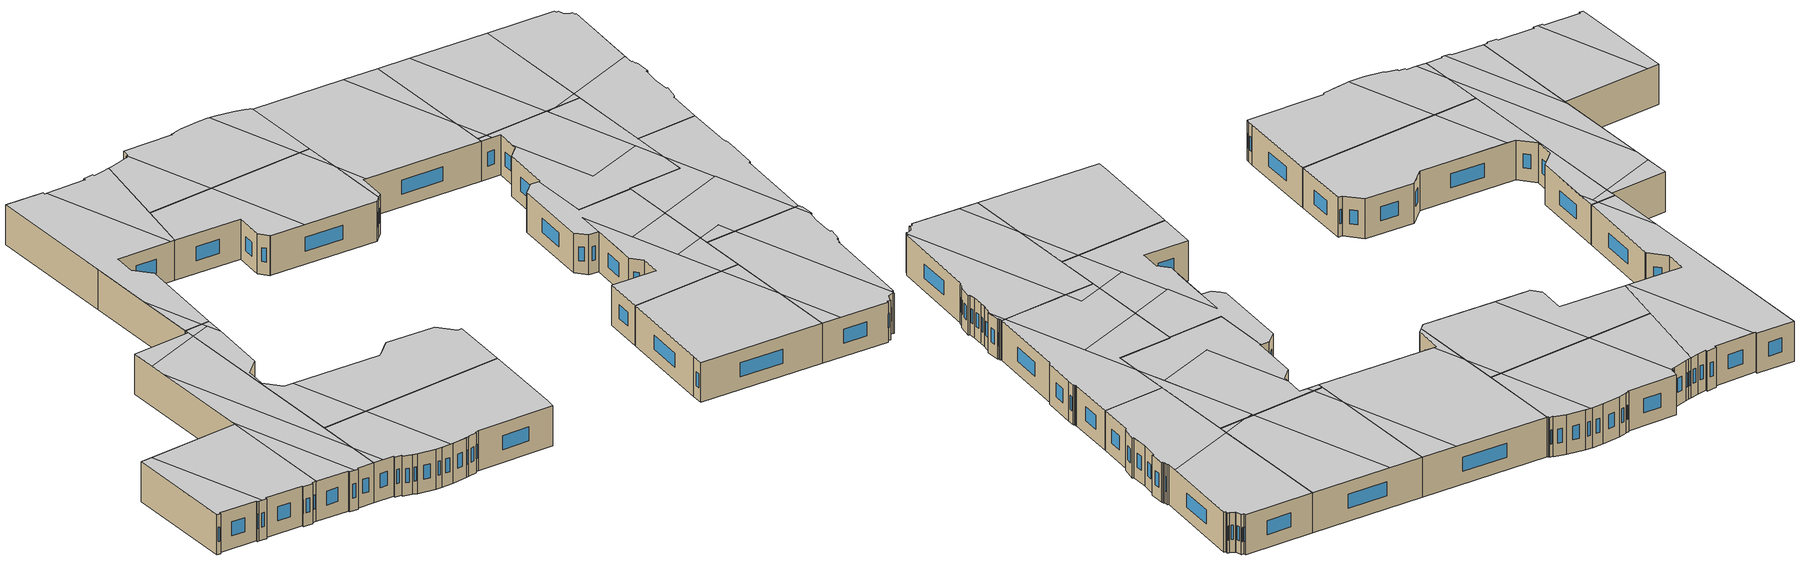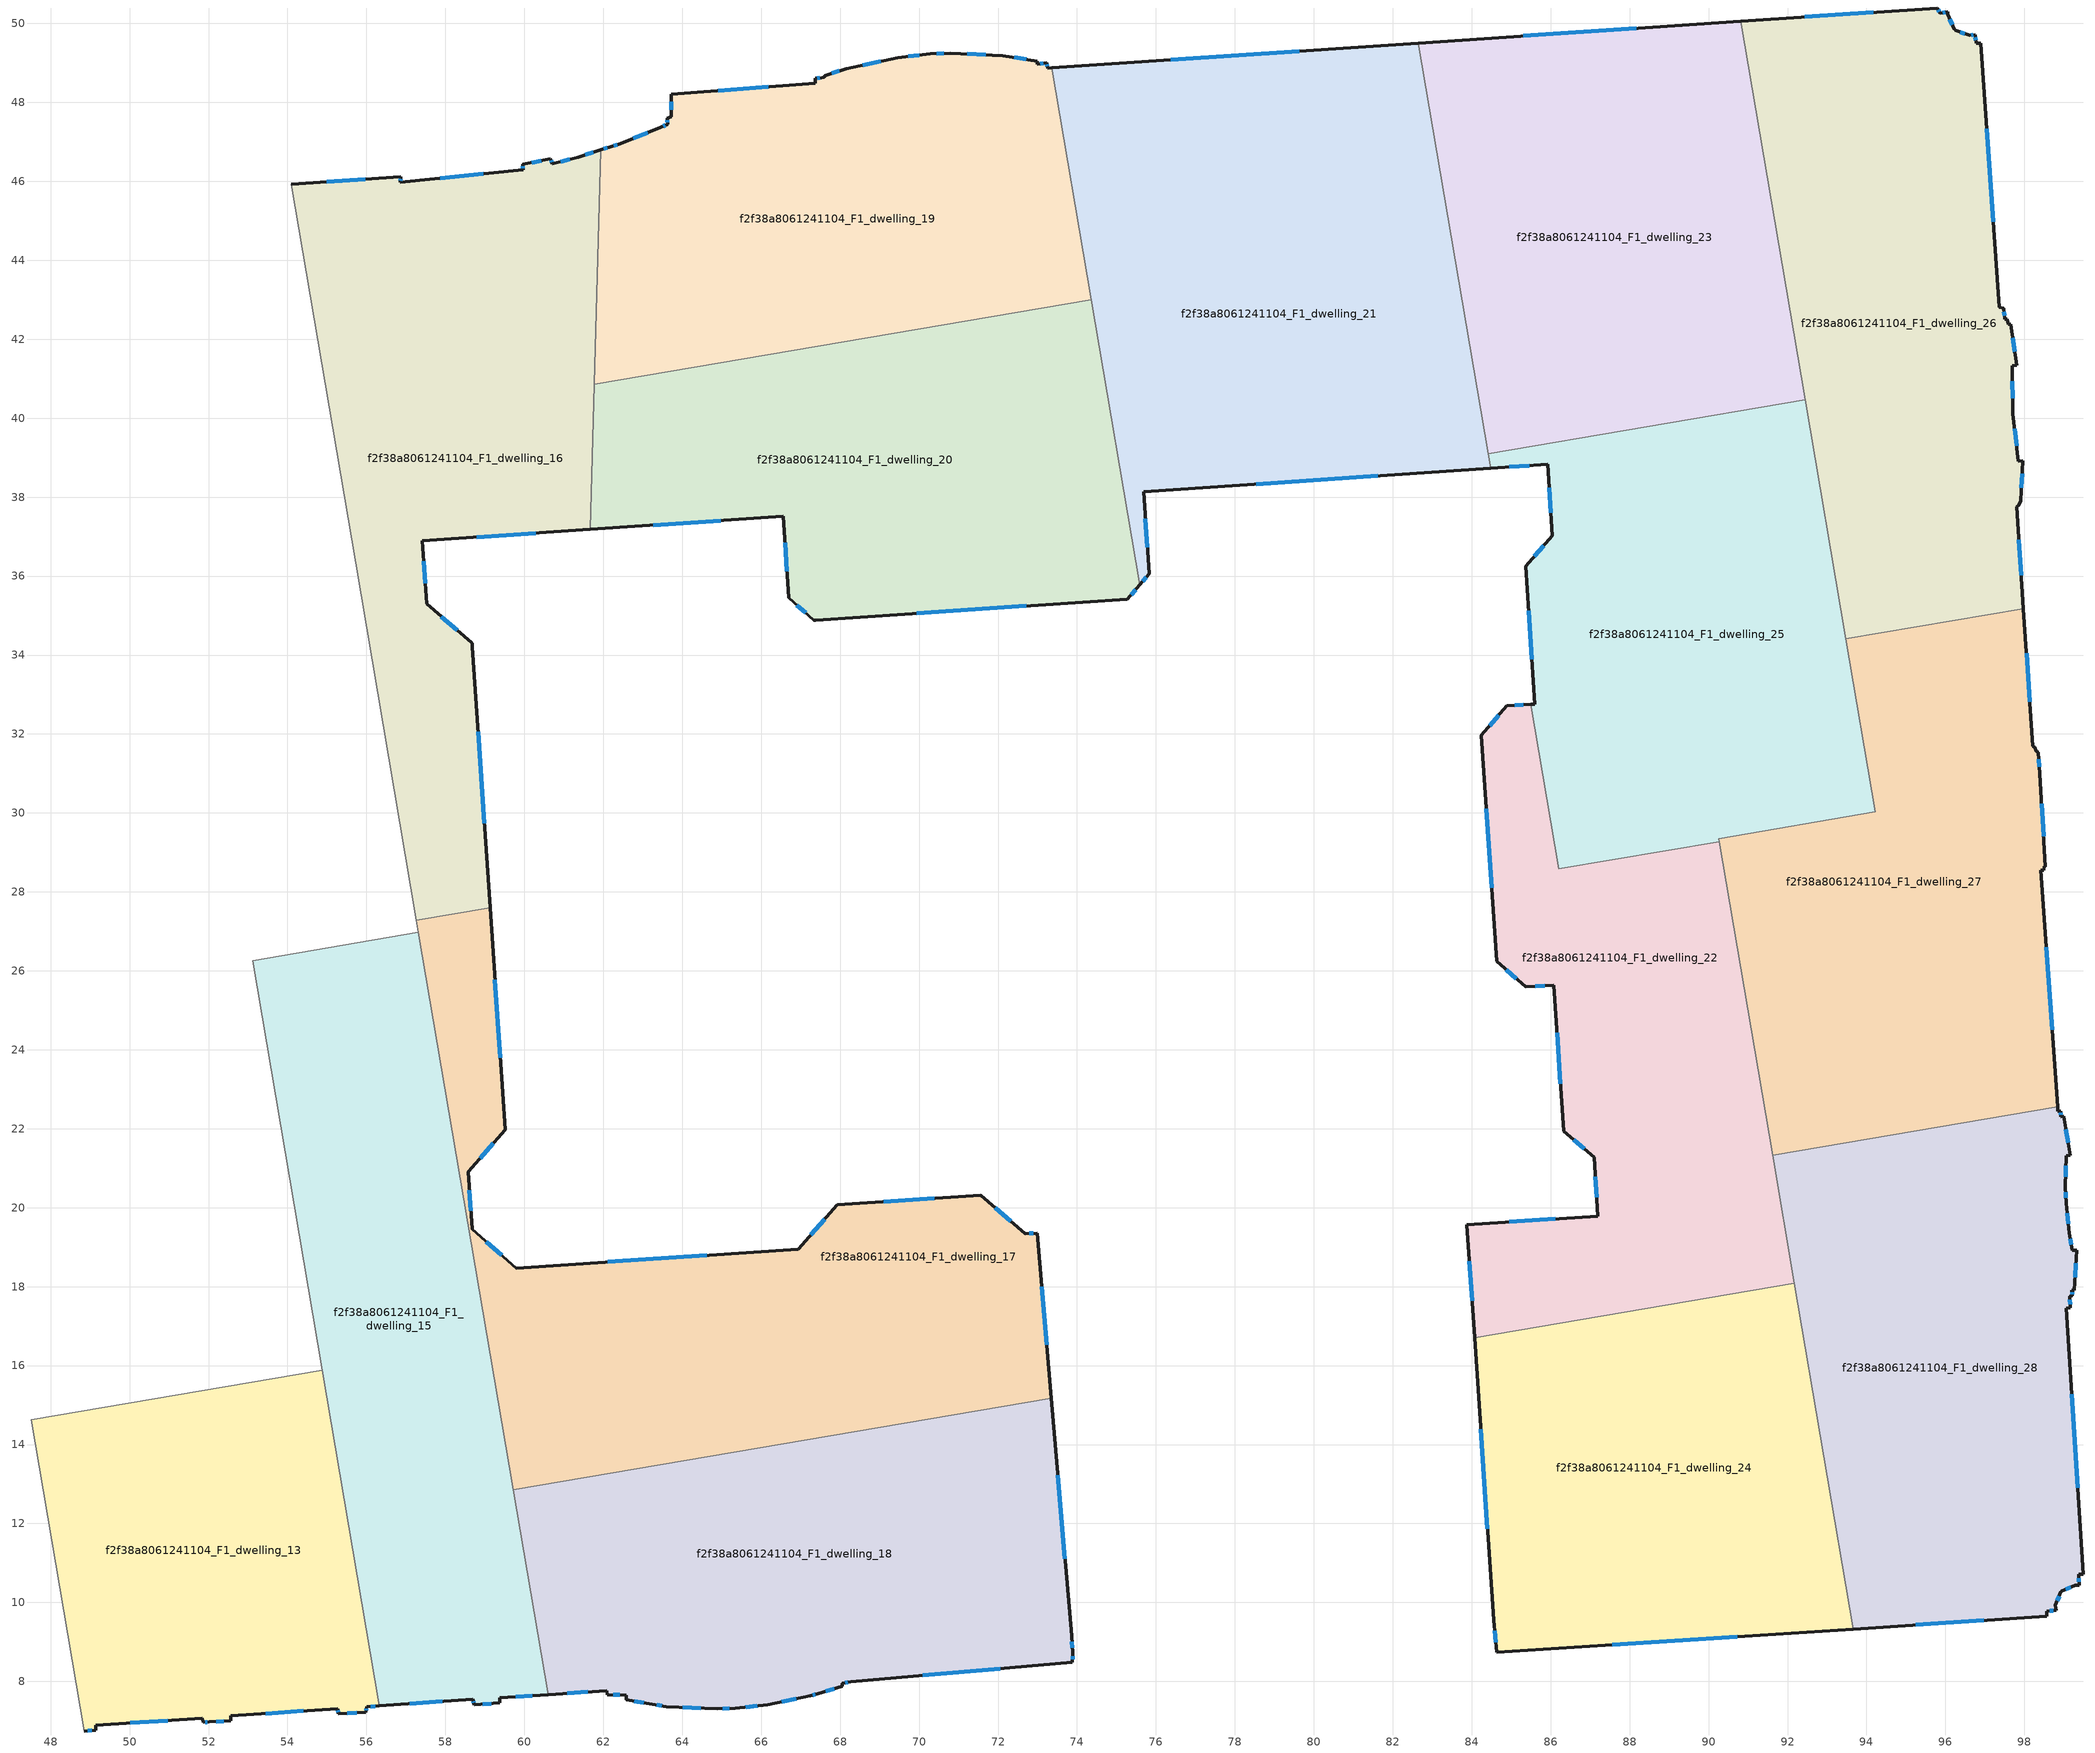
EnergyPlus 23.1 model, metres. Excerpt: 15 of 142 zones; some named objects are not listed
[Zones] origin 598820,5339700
f2f38a8061241104_F1_dwelling_13
 floor to f2f38a8061241104_F0_dwelling_13 (EU_floor_Construction): 54.89,15.89 56.33,7.38 56.01,7.36 55.98,7.22 55.29,7.18 55.27,7.31 52.57,7.12 52.56,7 52.01,6.97 51.87,6.97 51.84,7.07 49.14,6.89 49.14,6.76 48.85,6.74 47.51,14.63 z3
 wall outside (EU_wall_Construction): 48.85,6.74 49.14,6.76 49.14,6.89 51.84,7.07 51.87,6.97 52.01,6.97 52.56,7 52.57,7.12 55.27,7.31 55.29,7.18 55.98,7.22 56.01,7.36 56.33,7.38 z3:6
 wall to f2f38a8061241104_F1_dwelling_11 (EU_wall_Construction): 54.89,15.89 47.51,14.63 z3:6
 wall to f2f38a8061241104_F1_dwelling_7 (EU_wall_Construction): 47.51,14.63 48.85,6.74 z3:6
 wall to f2f38a8061241104_F1_dwelling_15 (EU_wall_Construction): 56.33,7.38 54.89,15.89 z3:6
 window (EU_Window_Construction): 48.94,6.75 49.04,6.76 / 56.11,7.36 56.22,7.37 / 55.99,7.26 56,7.31 / 55.51,7.19 55.76,7.21 / 55.28,7.27 55.28,7.22 / 53.45,7.18 54.39,7.25 / 52.19,6.98 52.38,6.99 / 51.92,6.97 51.97,6.97 / 50.02,6.95 50.97,7.01 z3.97:5.03
 ceiling to f2f38a8061241104_F2_dwelling_7 (EU_floor_Construction): 52.22,6.98 48.34,14.77 47.51,14.63 48.85,6.74 49.14,6.76 49.14,6.89 51.84,7.07 51.87,6.97 z6
 ceiling to f2f38a8061241104_F2_dwelling_11 (EU_floor_Construction): 56.33,7.38 54.89,15.89 48.34,14.77 52.22,6.98 52.56,7 52.57,7.12 55.27,7.31 55.29,7.18 55.98,7.22 56.01,7.36 z6
f2f38a8061241104_F1_dwelling_15
 floor to f2f38a8061241104_F0_dwelling_15 (EU_floor_Construction): 57.32,26.97 60.6,7.67 59.38,7.59 59.38,7.45 58.73,7.41 58.69,7.55 56.33,7.38 53.12,26.26 z3
 wall outside (EU_wall_Construction): 56.33,7.38 58.69,7.55 58.73,7.41 59.38,7.45 59.38,7.59 60.6,7.67 z3:6
 wall to f2f38a8061241104_F1_dwelling_14 (EU_wall_Construction): 57.32,26.97 53.12,26.26 z3:6
 wall to f2f38a8061241104_F1_dwelling_11 (EU_wall_Construction): 53.12,26.26 54.89,15.89 z3:6
 wall to f2f38a8061241104_F1_dwelling_18 (EU_wall_Construction): 60.6,7.67 59.72,12.85 z3:6
 wall to f2f38a8061241104_F1_dwelling_17 (EU_wall_Construction): 59.72,12.85 57.32,26.97 z3:6
 window (EU_Window_Construction): 57.1,7.43 57.93,7.49 / 59.78,7.61 60.2,7.64 / 58.94,7.42 59.17,7.44 / 58.71,7.5 58.72,7.45 z3.97:5.03
 ceiling to f2f38a8061241104_F2_dwelling_13 (EU_floor_Construction): 60.6,7.67 60.2,10.01 53.64,23.2 54.86,16.06 59.14,7.44 59.38,7.45 59.38,7.59 z6
 ceiling to f2f38a8061241104_F2_dwelling_15 (EU_floor_Construction): 60.2,10.01 57.41,26.43 53.43,24.45 53.64,23.2 z6
 ceiling to f2f38a8061241104_F2_dwelling_11 (EU_floor_Construction): 59.14,7.44 54.86,16.06 56.33,7.38 58.69,7.55 58.73,7.41 z6
 ceiling to f2f38a8061241104_F2_dwelling_14 (EU_floor_Construction): 57.41,26.43 57.32,26.97 53.12,26.26 53.43,24.45 z6
f2f38a8061241104_F1_dwelling_16
 floor to f2f38a8061241104_F0_dwelling_16 (EU_floor_Construction): 61.93,46.79 61.68,37.18 57.42,36.89 57.53,35.3 58.67,34.31 58.68,34.3 58.68,34.21 59.13,27.59 57.27,27.28 54.1,45.93 56.87,46.11 56.85,45.97 59.97,46.29 59.96,46.43 60.66,46.57 60.7,46.44 61.36,46.62 z3
 wall outside (EU_wall_Construction): 61.93,46.79 61.36,46.62 60.7,46.44 60.66,46.57 59.96,46.43 59.97,46.29 56.85,45.97 56.87,46.11 54.1,45.93 / 59.13,27.59 58.68,34.21 58.68,34.3 58.67,34.31 57.53,35.3 57.42,36.89 61.68,37.18 z3:6
 wall to f2f38a8061241104_F1_dwelling_17 (EU_wall_Construction): 57.27,27.28 59.13,27.59 z3:6
 wall to f2f38a8061241104_F1_dwelling_12 (EU_wall_Construction): 54.1,45.93 55.73,36.34 z3:6
 wall to f2f38a8061241104_F1_dwelling_19 (EU_wall_Construction): 61.77,40.86 61.93,46.79 z3:6
 wall to f2f38a8061241104_F1_dwelling_20 (EU_wall_Construction): 61.68,37.18 61.77,40.86 z3:6
 wall to f2f38a8061241104_F1_dwelling_14 (EU_wall_Construction): 55.73,36.34 57.27,27.28 z3:6
 window (EU_Window_Construction): 56.86,46.02 56.87,46.07 / 58.96,46.19 57.87,46.08 / 59.96,46.38 59.96,46.33 / 60.43,46.52 60.19,46.47 / 60.69,46.48 60.68,46.53 / 61.15,46.56 60.92,46.5 / 61.75,46.74 61.55,46.67 / 58.8,36.99 60.29,37.09 / 57.49,35.82 57.45,36.37 / 58.3,34.63 57.9,34.98 / 58.99,29.74 58.83,32.06 / 55.97,46.05 55,45.99 z3.97:5.03
 ceiling to f2f38a8061241104_F2_dwelling_18 (EU_floor_Construction): 61.68,37.18 61.93,46.79 61.36,46.62 60.7,46.44 60.66,46.57 59.96,46.43 59.97,46.29 57.04,45.99 61.43,37.17 z6
 ceiling to f2f38a8061241104_F2_dwelling_16 (EU_floor_Construction): 59.13,27.59 58.68,34.3 57.53,35.3 57.42,36.89 61.43,37.17 57.04,45.99 56.85,45.97 56.87,46.11 54.1,45.93 56.53,31.59 58.57,27.5 z6
 ceiling to f2f38a8061241104_F2_dwelling_14 (EU_floor_Construction): 58.57,27.5 56.53,31.59 57.27,27.28 z6
f2f38a8061241104_F1_dwelling_17
 floor to f2f38a8061241104_F0_dwelling_17 (EU_floor_Construction): 71.57,20.31 72.69,19.34 72.99,19.36 73.35,15.17 59.72,12.85 57.27,27.28 59.13,27.59 59.51,21.97 58.58,20.91 58.68,19.46 59.8,18.47 66.94,18.95 67.92,20.07 z3
 wall outside (EU_wall_Construction): 73.35,15.17 72.99,19.36 72.69,19.34 71.57,20.31 67.92,20.07 66.94,18.95 59.8,18.47 58.68,19.46 58.58,20.91 59.51,21.97 59.13,27.59 z3:6
 wall to f2f38a8061241104_F1_dwelling_18 (EU_wall_Construction): 59.72,12.85 73.35,15.17 z3:6
 wall to f2f38a8061241104_F1_dwelling_14 (EU_wall_Construction): 57.27,27.28 57.32,26.97 z3:6
 window (EU_Window_Construction): 59.39,23.8 59.25,25.77 / 58.88,21.25 59.21,21.63 / 58.64,19.93 58.61,20.44 / 59.43,18.79 59.04,19.14 / 64.62,18.8 62.12,18.63 / 67.6,19.71 67.26,19.32 / 70.38,20.23 69.11,20.15 / 72.32,19.66 71.93,20 / 72.89,19.35 72.79,19.35 / 73.24,16.53 73.11,18 z3.97:5.03
 ceiling to f2f38a8061241104_F2_dwelling_17 (EU_floor_Construction): 73.35,15.17 72.99,19.36 72.69,19.34 71.57,20.31 67.92,20.07 66.94,18.95 60.47,18.51 63.01,13.41 z6
 ceiling to f2f38a8061241104_F2_dwelling_15 (EU_floor_Construction): 63.01,13.41 60.47,18.51 59.8,18.47 58.68,19.46 58.58,20.91 59.51,21.97 59.23,26.18 58.77,27.1 57.41,26.43 59.72,12.85 z6
 ceiling to f2f38a8061241104_F2_dwelling_14 (EU_floor_Construction): 58.77,27.1 58.57,27.5 57.27,27.28 57.41,26.43 z6
 ceiling to f2f38a8061241104_F2_dwelling_16 (EU_floor_Construction): 59.23,26.18 59.13,27.59 58.57,27.5 z6
f2f38a8061241104_F1_dwelling_18
 floor to f2f38a8061241104_F0_dwelling_18 (EU_floor_Construction): 73.35,15.17 73.86,9.16 73.9,8.71 73.89,8.49 68.27,7.99 68.06,7.96 68.05,7.88 67.43,7.68 67.24,7.64 66.17,7.41 65.34,7.32 64.88,7.3 63.6,7.36 63.23,7.42 62.58,7.53 62.58,7.65 62.1,7.66 62.09,7.76 60.6,7.67 59.72,12.85 z3
 wall outside (EU_wall_Construction): 60.6,7.67 62.09,7.76 62.1,7.66 62.58,7.65 62.58,7.53 63.23,7.42 63.6,7.36 64.88,7.3 65.34,7.32 66.17,7.41 67.24,7.64 67.43,7.68 68.05,7.88 68.06,7.96 68.27,7.99 73.89,8.49 73.9,8.71 73.86,9.16 73.35,15.17 z3:6
 window (EU_Window_Construction): 73.89,8.56 73.89,8.64 / 70.09,8.15 72.06,8.33 / 68.13,7.97 68.2,7.98 / 67.63,7.75 67.85,7.82 / 67.3,7.65 67.37,7.67 / 66.52,7.48 66.89,7.56 / 65.61,7.35 65.9,7.38 / 65.03,7.31 65.19,7.31 / 64.01,7.34 64.47,7.32 / 63.35,7.4 63.48,7.38 / 62.79,7.5 63.02,7.46 / 62.25,7.66 62.42,7.66 / 61.08,7.7 61.61,7.73 / 73.7,11.11 73.52,13.22 / 73.88,8.85 73.87,9.01 z3.97:5.03
 ceiling to f2f38a8061241104_F2_dwelling_15 (EU_floor_Construction): 66,7.39 63.01,13.41 59.72,12.85 60.2,10.01 61.34,7.72 62.09,7.76 62.1,7.66 62.58,7.65 62.58,7.53 63.23,7.42 63.6,7.36 64.88,7.3 65.34,7.32 z6
 ceiling to f2f38a8061241104_F2_dwelling_13 (EU_floor_Construction): 61.34,7.72 60.2,10.01 60.6,7.67 z6
 ceiling to f2f38a8061241104_F2_dwelling_17 (EU_floor_Construction): 73.89,8.49 73.9,8.71 73.86,9.16 73.35,15.17 63.01,13.41 66,7.39 66.17,7.41 67.43,7.68 68.05,7.88 68.06,7.96 68.27,7.99 z6
f2f38a8061241104_F1_dwelling_19
 floor to f2f38a8061241104_F0_dwelling_19 (EU_floor_Construction): 73.36,48.88 74.36,43 61.77,40.86 61.93,46.79 62.19,46.88 62.43,46.96 63.46,47.37 63.63,47.44 63.61,47.59 63.72,47.63 63.72,48.2 67.37,48.49 67.37,48.61 67.54,48.62 67.6,48.63 67.61,48.68 68.15,48.85 69.46,49.14 70.28,49.23 70.79,49.25 72.12,49.18 73,49.04 72.99,48.96 73.23,49.01 73.26,48.87 z3
 wall outside (EU_wall_Construction): 73.36,48.88 73.26,48.87 73.23,49.01 72.99,48.96 73,49.04 72.12,49.18 70.79,49.25 70.28,49.23 69.46,49.14 68.15,48.85 67.61,48.68 67.6,48.63 67.54,48.62 67.37,48.61 67.37,48.49 63.72,48.2 63.72,47.63 63.61,47.59 63.63,47.44 63.46,47.37 62.43,46.96 62.19,46.88 61.93,46.79 z3:6
 wall to f2f38a8061241104_F1_dwelling_20 (EU_wall_Construction): 61.77,40.86 74.36,43 z3:6
 wall to f2f38a8061241104_F1_dwelling_21 (EU_wall_Construction): 74.36,43 73.36,48.88 z3:6
 window (EU_Window_Construction): 70.01,49.2 69.72,49.17 / 70.62,49.24 70.44,49.23 / 71.69,49.2 71.22,49.23 / 72.71,49.09 72.41,49.14 / 73.15,48.99 73.07,48.98 / 73.25,48.91 73.24,48.96 / 62.11,46.85 62.01,46.82 / 62.35,46.93 62.27,46.9 / 63.13,47.23 62.76,47.09 / 63.57,47.42 63.52,47.39 / 63.62,47.54 63.62,47.49 / 63.72,48.02 63.72,47.82 / 66.19,48.39 64.91,48.3 / 67.48,48.62 67.42,48.61 / 67.97,48.8 67.78,48.74 / 69.03,49.05 68.58,48.95 z3.97:5.03
 ceiling to f2f38a8061241104_F2_dwelling_19 (EU_floor_Construction): 73.57,42.86 70.4,49.23 70.28,49.23 69.46,49.14 68.15,48.85 67.61,48.68 67.6,48.63 67.37,48.61 67.37,48.49 63.72,48.2 63.72,47.63 63.66,47.61 66.61,41.68 z6
 ceiling to f2f38a8061241104_F2_dwelling_20 (EU_floor_Construction): 74.36,43 73.36,48.88 73.26,48.87 73.23,49.01 72.99,48.96 73,49.04 72.12,49.18 70.79,49.25 70.4,49.23 73.57,42.86 z6
 ceiling to f2f38a8061241104_F2_dwelling_18 (EU_floor_Construction): 66.61,41.68 63.66,47.61 63.61,47.59 63.63,47.44 63.46,47.37 62.43,46.96 62.19,46.88 61.93,46.79 61.77,40.86 z6
f2f38a8061241104_F1_dwelling_20
 floor to f2f38a8061241104_F0_dwelling_20 (EU_floor_Construction): 74.36,43 75.59,35.78 75.28,35.42 67.38,34.88 67.33,34.88 66.69,35.45 66.56,37.51 61.68,37.18 61.77,40.86 z3
 wall outside (EU_wall_Construction): 61.68,37.18 66.56,37.51 66.69,35.45 67.33,34.88 67.38,34.88 75.28,35.42 75.59,35.78 z3:6
 wall to f2f38a8061241104_F1_dwelling_21 (EU_wall_Construction): 75.59,35.78 74.36,43 z3:6
 window (EU_Window_Construction): 69.94,35.05 72.71,35.24 / 66.9,35.27 67.12,35.07 / 66.6,36.84 66.65,36.12 / 63.26,37.29 64.97,37.41 / 75.38,35.53 75.49,35.66 z3.97:5.03
 ceiling to f2f38a8061241104_F2_dwelling_18 (EU_floor_Construction): 69.91,35.05 66.61,41.68 61.77,40.86 61.68,37.18 66.56,37.51 66.69,35.45 67.33,34.88 67.38,34.88 z6
 ceiling to f2f38a8061241104_F2_dwelling_19 (EU_floor_Construction): 75.28,35.42 75.59,35.78 74.81,40.38 73.57,42.86 66.61,41.68 69.91,35.05 z6
 ceiling to f2f38a8061241104_F2_dwelling_20 (EU_floor_Construction): 74.81,40.38 74.36,43 73.57,42.86 z6
f2f38a8061241104_F1_dwelling_21
 floor to f2f38a8061241104_F0_dwelling_21 (EU_floor_Construction): 82.65,49.5 84.48,38.73 75.69,38.13 75.83,36.06 75.59,35.78 73.36,48.88 z3
 wall outside (EU_wall_Construction): 82.65,49.5 73.36,48.88 / 75.59,35.78 75.83,36.06 75.69,38.13 84.48,38.73 z3:6
 wall to f2f38a8061241104_F1_dwelling_23 (EU_wall_Construction): 84.42,39.1 82.65,49.5 z3:6
 wall to f2f38a8061241104_F1_dwelling_25 (EU_wall_Construction): 84.48,38.73 84.42,39.1 z3:6
 window (EU_Window_Construction): 79.63,49.3 76.38,49.08 / 78.54,38.33 81.63,38.54 / 75.79,36.73 75.74,37.46 / 75.67,35.87 75.75,35.96 z3.97:5.03
 ceiling to f2f38a8061241104_F2_dwelling_20 (EU_floor_Construction): 84.48,38.73 84.02,41.42 80.09,49.33 73.36,48.88 74.81,40.38 75.92,38.15 z6
 ceiling to f2f38a8061241104_F2_dwelling_19 (EU_floor_Construction): 75.83,36.06 75.69,38.13 75.92,38.15 74.81,40.38 75.59,35.78 z6
 ceiling to f2f38a8061241104_F2_dwelling_24 (EU_floor_Construction): 84.02,41.42 82.65,49.5 80.09,49.33 z6
f2f38a8061241104_F1_dwelling_22
 floor to f2f38a8061241104_F0_dwelling_22 (EU_floor_Construction): 90.27,29.28 92.17,18.09 84.07,16.71 83.88,19.57 87.19,19.79 87.1,21.27 86.33,21.94 86.08,25.63 85.38,25.59 84.63,26.24 84.24,31.97 84.89,32.71 85.5,32.75 86.2,28.58 z3
 wall outside (EU_wall_Construction): 85.5,32.75 84.89,32.71 84.24,31.97 84.63,26.24 85.38,25.59 86.08,25.63 86.33,21.94 87.1,21.27 87.19,19.79 83.88,19.57 84.07,16.71 z3:6
 wall to f2f38a8061241104_F1_dwelling_25 (EU_wall_Construction): 90.27,29.28 86.2,28.58 85.5,32.75 z3:6
 wall to f2f38a8061241104_F1_dwelling_24 (EU_wall_Construction): 84.07,16.71 92.17,18.09 z3:6
 wall to f2f38a8061241104_F1_dwelling_27 (EU_wall_Construction): 91.62,21.33 90.27,29.28 z3:6
 wall to f2f38a8061241104_F1_dwelling_28 (EU_wall_Construction): 92.17,18.09 91.62,21.33 z3:6
 window (EU_Window_Construction): 87.13,20.79 87.16,20.27 / 86.58,21.72 86.85,21.49 / 86.16,24.44 86.25,23.14 / 85.61,25.61 85.85,25.62 / 84.87,26.03 85.13,25.8 / 84.37,30.11 84.51,28.1 / 84.68,32.47 84.45,32.21 / 85.3,32.74 85.09,32.73 / 83.94,18.64 84.01,17.64 / 86.12,19.71 84.96,19.64 z3.97:5.03
 ceiling to f2f38a8061241104_F2_dwelling_22 (EU_floor_Construction): 90.88,25.7 90.27,29.28 86.2,28.58 85.5,32.75 84.89,32.71 84.24,31.97 84.63,26.24 84.89,26.01 84.9,26.01 85.38,25.59 86.08,25.63 86.27,22.76 85.96,27.63 85.99,27.63 87.73,24.13 z6
 ceiling to f2f38a8061241104_F2_dwelling_21 (EU_floor_Construction): 90.85,17.86 85.99,27.63 85.96,27.63 86.28,22.76 86.33,21.94 87.1,21.27 87.19,19.79 83.88,19.57 84.07,16.71 z6
 ceiling to f2f38a8061241104_F2_dwelling_25 (EU_floor_Construction): 91.51,22 90.88,25.7 87.73,24.13 89.33,20.92 z6
 ceiling to f2f38a8061241104_F2_dwelling_23 (EU_floor_Construction): 92.17,18.09 91.51,22 89.33,20.92 90.85,17.86 z6
f2f38a8061241104_F1_dwelling_23
 floor to f2f38a8061241104_F0_dwelling_23 (EU_floor_Construction): 90.82,50.05 92.45,40.47 84.42,39.11 82.65,49.5 z3
 wall outside (EU_wall_Construction): 90.82,50.05 82.65,49.5 z3:6
 wall to f2f38a8061241104_F1_dwelling_25 (EU_wall_Construction): 84.42,39.11 92.45,40.47 z3:6
 wall to f2f38a8061241104_F1_dwelling_26 (EU_wall_Construction): 92.45,40.47 90.82,50.05 z3:6
 window (EU_Window_Construction): 88.17,49.88 85.3,49.68 z3.97:5.03
 ceiling to f2f38a8061241104_F2_dwelling_26 (EU_floor_Construction): 92.34,41.09 90.82,50.05 85.04,49.66 89.83,40.03 90.39,40.12 z6
 ceiling to f2f38a8061241104_F2_dwelling_24 (EU_floor_Construction): 89.83,40.03 85.04,49.66 82.65,49.5 84.02,41.42 85.12,39.22 z6
 ceiling to f2f38a8061241104_F2_dwelling_27 (EU_floor_Construction): 92.45,40.47 92.34,41.09 90.39,40.12 z6
 ceiling adiabatic (EU_roof_Construction): 85.12,39.22 84.02,41.42 84.42,39.11 z6
f2f38a8061241104_F1_dwelling_24
 floor to f2f38a8061241104_F0_dwelling_24 (EU_floor_Construction): 92.17,18.09 93.66,9.33 84.63,8.73 84.55,9.54 84.07,16.71 z3
 wall outside (EU_wall_Construction): 84.07,16.71 84.55,9.54 84.63,8.73 93.66,9.33 z3:6
 wall to f2f38a8061241104_F1_dwelling_28 (EU_wall_Construction): 93.66,9.33 92.17,18.09 z3:6
 window (EU_Window_Construction): 84.58,9.28 84.6,9 / 84.23,14.38 84.4,11.87 / 87.56,8.92 90.73,9.13 z3.97:5.03
 ceiling to f2f38a8061241104_F2_dwelling_21 (EU_floor_Construction): 93.66,9.33 92.92,13.71 90.85,17.86 84.07,16.71 84.55,9.54 84.63,8.73 z6
 ceiling to f2f38a8061241104_F2_dwelling_23 (EU_floor_Construction): 92.91,13.71 92.17,18.09 90.85,17.86 z6
f2f38a8061241104_F1_dwelling_25
 floor to f2f38a8061241104_F0_dwelling_25 (EU_floor_Construction): 92.45,40.47 94.22,30.03 90.26,29.35 90.27,29.28 86.2,28.58 85.5,32.75 85.6,32.76 85.37,36.25 86.05,37.02 85.92,38.83 84.48,38.73 84.42,39.11 z3
 wall outside (EU_wall_Construction): 84.48,38.73 85.92,38.83 86.05,37.02 85.37,36.25 85.6,32.76 85.5,32.75 z3:6
 wall to f2f38a8061241104_F1_dwelling_27 (EU_wall_Construction): 90.27,29.28 90.26,29.35 94.22,30.03 93.48,34.41 z3:6
 wall to f2f38a8061241104_F1_dwelling_26 (EU_wall_Construction): 93.48,34.41 92.45,40.47 z3:6
 window (EU_Window_Construction): 85.44,35.12 85.52,33.89 / 85.83,36.77 85.59,36.5 / 85.96,38.24 86.01,37.61 / 84.95,38.76 85.46,38.8 z3.97:5.03
 ceiling to f2f38a8061241104_F2_dwelling_27 (EU_floor_Construction): 93.92,31.81 92.45,40.47 90.39,40.12 89.91,39.88 z6
 ceiling to f2f38a8061241104_F2_dwelling_22 (EU_floor_Construction): 94.22,30.03 93.92,31.81 92.97,33.72 88.87,31.68 86.02,37.41 86.05,37.02 85.37,36.25 85.6,32.76 85.5,32.75 86.2,28.58 90.27,29.28 90.26,29.35 z6
 ceiling to f2f38a8061241104_F2_dwelling_24 (EU_floor_Construction): 92.97,33.72 89.83,40.03 85.12,39.22 85.33,38.79 85.92,38.83 86.02,37.41 88.87,31.68 z6
 ceiling to f2f38a8061241104_F2_dwelling_26 (EU_floor_Construction): 90.39,40.12 89.83,40.03 89.91,39.88 z6
 ceiling to f2f38a8061241104_F2_dwelling_20 (EU_floor_Construction): 85.33,38.79 85.12,39.22 84.42,39.11 84.48,38.73 z6
f2f38a8061241104_F1_dwelling_26
 floor to f2f38a8061241104_F0_dwelling_26 (EU_floor_Construction): 96.76,49.72 96.78,49.5 96.9,49.5 97.36,42.81 97.47,42.79 97.51,42.5 97.57,42.5 97.6,42.38 97.65,42.38 97.81,41.34 97.69,41.33 97.7,40.12 97.85,38.91 97.96,38.92 97.91,37.91 97.86,37.79 97.8,37.76 97.98,35.18 93.48,34.41 90.82,50.05 95.79,50.39 95.86,50.25 96.06,50.29 96.06,50.23 96.23,49.85 96.26,49.82 96.61,49.7 z3
 wall outside (EU_wall_Construction): 97.98,35.18 97.8,37.76 97.86,37.79 97.91,37.91 97.96,38.92 97.85,38.91 97.7,40.12 97.69,41.33 97.81,41.34 97.65,42.38 97.6,42.38 97.57,42.5 97.51,42.5 97.47,42.79 97.36,42.81 96.9,49.5 96.78,49.5 96.76,49.72 96.61,49.7 96.26,49.82 96.23,49.85 96.06,50.23 96.06,50.29 95.86,50.25 95.79,50.39 90.82,50.05 z3:6
 wall to f2f38a8061241104_F1_dwelling_27 (EU_wall_Construction): 93.48,34.41 97.98,35.18 z3:6
 window (EU_Window_Construction): 95.84,50.3 95.82,50.35 / 96,50.28 95.93,50.27 / 96.17,49.97 96.11,50.11 / 96.5,49.74 96.37,49.78 / 96.71,49.71 96.66,49.7 / 96.77,49.57 96.76,49.65 / 97.21,44.98 97.05,47.33 / 97.5,42.6 97.48,42.7 / 97.76,41.68 97.7,42.04 / 97.7,40.51 97.7,40.94 / 97.8,39.3 97.75,39.73 / 97.92,38.24 97.94,38.59 / 97.92,36.02 97.86,36.92 / 94.18,50.28 92.43,50.16 z3.97:5.03
 ceiling to f2f38a8061241104_F2_dwelling_26 (EU_floor_Construction): 97.31,43.56 96.9,49.5 96.78,49.5 96.76,49.72 96.61,49.7 96.26,49.82 96.23,49.85 96.06,50.23 96.06,50.29 95.86,50.25 95.79,50.39 90.82,50.05 92.34,41.09 z6
 ceiling to f2f38a8061241104_F2_dwelling_27 (EU_floor_Construction): 97.98,35.18 97.8,37.76 97.86,37.79 97.91,37.91 97.96,38.92 97.85,38.91 97.7,40.12 97.69,41.33 97.81,41.34 97.65,42.38 97.6,42.38 97.57,42.5 97.51,42.5 97.47,42.79 97.36,42.81 97.31,43.56 92.34,41.09 93.48,34.41 z6
f2f38a8061241104_F1_dwelling_27
 floor to f2f38a8061241104_F0_dwelling_27 (EU_floor_Construction): 97.98,35.18 98.21,31.69 98.27,31.66 98.3,31.57 98.36,31.54 98.39,31 98.53,28.64 98.5,28.65 98.49,28.55 98.41,28.55 98.84,22.56 91.62,21.33 90.26,29.35 94.22,30.03 93.48,34.41 z3
 wall outside (EU_wall_Construction): 98.84,22.56 98.41,28.55 98.49,28.55 98.5,28.65 98.53,28.64 98.39,31 98.36,31.54 98.3,31.57 98.27,31.66 98.21,31.69 97.98,35.18 z3:6
 wall to f2f38a8061241104_F1_dwelling_28 (EU_wall_Construction): 91.62,21.33 98.84,22.56 z3:6
 window (EU_Window_Construction): 98.14,32.82 98.05,34.04 / 98.38,31.17 98.37,31.36 / 98.49,29.41 98.44,30.23 / 98.7,24.5 98.55,26.6 z3.97:5.03
 ceiling to f2f38a8061241104_F2_dwelling_25 (EU_floor_Construction): 98.55,22.51 95.75,28.12 90.88,25.7 91.51,22 93.25,22.87 93.83,21.71 z6
 ceiling to f2f38a8061241104_F2_dwelling_27 (EU_floor_Construction): 98.84,22.56 98.41,28.55 98.49,28.55 98.5,28.65 98.53,28.64 98.39,31 98.36,31.54 98.3,31.57 98.27,31.66 98.21,31.69 97.98,35.18 93.48,34.41 93.92,31.81 98.55,22.51 z6
 ceiling to f2f38a8061241104_F2_dwelling_23 (EU_floor_Construction): 93.83,21.71 93.25,22.87 91.51,22 91.62,21.33 z6
 ceiling to f2f38a8061241104_F2_dwelling_22 (EU_floor_Construction): 95.75,28.12 93.92,31.81 94.22,30.03 90.26,29.35 90.88,25.7 z6
f2f38a8061241104_F1_dwelling_28
 floor to f2f38a8061241104_F0_dwelling_28 (EU_floor_Construction): 99,22.31 99.16,21.32 99.06,21.32 99.04,20.53 99.06,20.11 99.14,19.35 99.21,18.92 99.32,18.93 99.27,17.91 99.21,17.9 99.21,17.76 99.15,17.76 99.16,17.46 99.06,17.46 99.49,10.72 99.37,10.71 99.39,10.43 99.29,10.44 98.93,10.29 98.92,10.28 98.79,9.92 98.81,9.8 98.57,9.78 98.56,9.65 93.66,9.33 91.62,21.33 98.84,22.56 98.85,22.44 98.92,22.45 98.93,22.31 z3
 wall outside (EU_wall_Construction): 93.66,9.33 98.56,9.65 98.57,9.78 98.81,9.8 98.79,9.92 98.92,10.28 98.93,10.29 99.29,10.44 99.39,10.43 99.37,10.71 99.49,10.72 99.06,17.46 99.16,17.46 99.15,17.76 99.21,17.76 99.21,17.9 99.27,17.91 99.32,18.93 99.21,18.92 99.14,19.35 99.06,20.11 99.04,20.53 99.06,21.32 99.16,21.32 99,22.31 98.93,22.31 98.92,22.45 98.85,22.44 98.84,22.56 z3:6
 window (EU_Window_Construction): 98.92,22.35 98.92,22.4 / 99.11,21.64 99.05,21.99 / 99.04,20.78 99.05,21.06 / 99.05,20.25 99.04,20.39 / 99.11,19.6 99.08,19.86 / 99.19,19.06 99.16,19.21 / 99.28,18.24 99.3,18.6 / 99.21,17.81 99.21,17.86 / 99.16,17.56 99.15,17.66 / 99.35,12.91 99.2,15.27 / 99.38,10.52 99.38,10.62 / 99.05,10.34 99.17,10.39 / 98.83,10.04 98.88,10.16 / 98.65,9.79 98.73,9.79 / 95.25,9.43 96.97,9.54 z3.97:5.03
 ceiling to f2f38a8061241104_F2_dwelling_23 (EU_floor_Construction): 98.81,9.8 98.79,9.92 98.92,10.28 98.93,10.29 99.29,10.44 99.39,10.43 99.38,10.55 93.83,21.71 91.62,21.33 92.92,13.71 95.05,9.42 98.56,9.65 98.57,9.78 z6
 ceiling to f2f38a8061241104_F2_dwelling_21 (EU_floor_Construction): 95.05,9.42 92.92,13.71 93.66,9.33 z6
 ceiling to f2f38a8061241104_F2_dwelling_25 (EU_floor_Construction): 99.38,10.55 99.37,10.71 99.49,10.72 99.06,17.46 99.16,17.46 99.15,17.76 99.21,17.76 99.21,17.9 99.27,17.91 99.32,18.93 99.21,18.92 99.14,19.35 99.06,20.11 99.04,20.53 99.06,21.32 99.14,21.32 98.55,22.51 93.83,21.71 z6
 ceiling to f2f38a8061241104_F2_dwelling_27 (EU_floor_Construction): 99.16,21.32 99,22.31 98.93,22.31 98.92,22.45 98.85,22.44 98.84,22.56 98.55,22.51 99.14,21.32 z6
[Building]
EU S2 Campaign: North Axis=0; Terrain=City; Solar Distribution=FullExterior
[Site:Location]
Vienna: Latitude=48; Longitude=16.5; Time Zone=1; Elevation=183
[SizingPeriod:WeatherFileDays]
AnnualSizingPeriod: Begin Month=1; Begin Day of Month=1; End Month=12; End Day of Month=31; Day of Week for Start Day=Monday; Use Weather File Daylight Saving Period=No; Use Weather File Rain and Snow Indicators=No
[MATERIAL]
EU_InternalMass_Material: Roughness=MediumRough; Thickness=0.1; Conductivity=1; Density=1800; Specific Heat=900; Thermal Absorptance=0.9; Solar Absorptance=0.7; Visible Absorptance=0.7
[MATERIAL:NOMASS] Roughness=MediumRough; Thermal Absorptance=0.9; Solar Absorptance=0.7; Visible Absorptance=0.7
Name | Thermal Resistance
EU_wall_NoMass | 0.564444
EU_roof_NoMass | 0.981642
EU_floor_NoMass | 1.12889
[WINDOWMATERIAL:SIMPLEGLAZINGSYSTEM]
EU_Window_SimpleGlazing: UFactor=2.0374; Solar Heat Gain Coefficient=0.65; Visible Transmittance=0.65
[CONSTRUCTION]
EU_wall_Construction: EU_wall_NoMass
EU_roof_Construction: EU_roof_NoMass
EU_floor_Construction: EU_floor_NoMass
EU_Window_Construction: EU_Window_SimpleGlazing
EU_InternalMass_Construction: EU_InternalMass_Material
[ZONE] Type=1; Multiplier=1; Ceiling Height=autocalculate; Floor Area=autocalculate; Part of Total Floor Area=Yes
Name | Volume
f2f38a8061241104_F1_dwelling_13 | 185.841
f2f38a8061241104_F1_dwelling_15 | 247.611
f2f38a8061241104_F1_dwelling_16 | 253.031
f2f38a8061241104_F1_dwelling_17 | 252.976
f2f38a8061241104_F1_dwelling_18 | 252.955
f2f38a8061241104_F1_dwelling_19 | 239.542
f2f38a8061241104_F1_dwelling_20 | 239.528
f2f38a8061241104_F1_dwelling_21 | 306.198
f2f38a8061241104_F1_dwelling_22 | 218.33
f2f38a8061241104_F1_dwelling_23 | 247.615
f2f38a8061241104_F1_dwelling_24 | 218.309
f2f38a8061241104_F1_dwelling_25; f2f38a8061241104_F1_dwelling_26 | 247.617
f2f38a8061241104_F1_dwelling_27 | 247.591
f2f38a8061241104_F1_dwelling_28 | 247.578
[INTERNALMASS] Construction=EU_InternalMass_Construction
Name | Zone or ZoneList | Surface Area
f2f38a8061241104_F1_dwelling_13_EU_InternalMass | f2f38a8061241104_F1_dwelling_13 | 61.9483
f2f38a8061241104_F1_dwelling_15_EU_InternalMass | f2f38a8061241104_F1_dwelling_15 | 82.5364
f2f38a8061241104_F1_dwelling_16_EU_InternalMass | f2f38a8061241104_F1_dwelling_16 | 84.344
f2f38a8061241104_F1_dwelling_17_EU_InternalMass | f2f38a8061241104_F1_dwelling_17 | 84.3236
f2f38a8061241104_F1_dwelling_18_EU_InternalMass | f2f38a8061241104_F1_dwelling_18 | 84.3163
f2f38a8061241104_F1_dwelling_19_EU_InternalMass | f2f38a8061241104_F1_dwelling_19 | 79.8471
f2f38a8061241104_F1_dwelling_20_EU_InternalMass | f2f38a8061241104_F1_dwelling_20 | 79.8419
f2f38a8061241104_F1_dwelling_21_EU_InternalMass | f2f38a8061241104_F1_dwelling_21 | 102.065
f2f38a8061241104_F1_dwelling_22_EU_InternalMass | f2f38a8061241104_F1_dwelling_22 | 72.7756
f2f38a8061241104_F1_dwelling_23_EU_InternalMass | f2f38a8061241104_F1_dwelling_23 | 82.5404
f2f38a8061241104_F1_dwelling_24_EU_InternalMass | f2f38a8061241104_F1_dwelling_24 | 72.7716
f2f38a8061241104_F1_dwelling_25_EU_InternalMass | f2f38a8061241104_F1_dwelling_25 | 82.5386
f2f38a8061241104_F1_dwelling_26_EU_InternalMass | f2f38a8061241104_F1_dwelling_26 | 82.538
f2f38a8061241104_F1_dwelling_27_EU_InternalMass | f2f38a8061241104_F1_dwelling_27 | 82.5304
f2f38a8061241104_F1_dwelling_28_EU_InternalMass | f2f38a8061241104_F1_dwelling_28 | 82.5284
[OTHEREQUIPMENT] Fuel Type=Electricity; Design Level Calculation Method=Watts/Area; Power per Zone Floor Area=1; Fraction Latent=0; Fraction Radiant=0; Fraction Lost=0; Carbon Dioxide Generation Rate=0; EndUse Subcategory=EU_Step8_InternalGains
Name | Zone or ZoneList or Space or SpaceList | Schedule
EU_Step8_InternalGain_f2f38a8061241104_F1_dwelling_13_f000 | f2f38a8061241104_F1_dwelling_13 | EU_Step8_GainSchedule_f2f38a8061241104_F1_dwelling_13_f000
EU_Step8_InternalGain_f2f38a8061241104_F1_dwelling_15_f000 | f2f38a8061241104_F1_dwelling_15 | EU_Step8_GainSchedule_f2f38a8061241104_F1_dwelling_15_f000
EU_Step8_InternalGain_f2f38a8061241104_F1_dwelling_16_f000 | f2f38a8061241104_F1_dwelling_16 | EU_Step8_GainSchedule_f2f38a8061241104_F1_dwelling_16_f000
EU_Step8_InternalGain_f2f38a8061241104_F1_dwelling_17_f000 | f2f38a8061241104_F1_dwelling_17 | EU_Step8_GainSchedule_f2f38a8061241104_F1_dwelling_17_f000
EU_Step8_InternalGain_f2f38a8061241104_F1_dwelling_18_f000 | f2f38a8061241104_F1_dwelling_18 | EU_Step8_GainSchedule_f2f38a8061241104_F1_dwelling_18_f000
EU_Step8_InternalGain_f2f38a8061241104_F1_dwelling_19_f000 | f2f38a8061241104_F1_dwelling_19 | EU_Step8_GainSchedule_f2f38a8061241104_F1_dwelling_19_f000
EU_Step8_InternalGain_f2f38a8061241104_F1_dwelling_20_f000 | f2f38a8061241104_F1_dwelling_20 | EU_Step8_GainSchedule_f2f38a8061241104_F1_dwelling_20_f000
EU_Step8_InternalGain_f2f38a8061241104_F1_dwelling_21_f000 | f2f38a8061241104_F1_dwelling_21 | EU_Step8_GainSchedule_f2f38a8061241104_F1_dwelling_21_f000
EU_Step8_InternalGain_f2f38a8061241104_F1_dwelling_22_f000 | f2f38a8061241104_F1_dwelling_22 | EU_Step8_GainSchedule_f2f38a8061241104_F1_dwelling_22_f000
EU_Step8_InternalGain_f2f38a8061241104_F1_dwelling_23_f000 | f2f38a8061241104_F1_dwelling_23 | EU_Step8_GainSchedule_f2f38a8061241104_F1_dwelling_23_f000
EU_Step8_InternalGain_f2f38a8061241104_F1_dwelling_24_f000 | f2f38a8061241104_F1_dwelling_24 | EU_Step8_GainSchedule_f2f38a8061241104_F1_dwelling_24_f000
EU_Step8_InternalGain_f2f38a8061241104_F1_dwelling_25_f000 | f2f38a8061241104_F1_dwelling_25 | EU_Step8_GainSchedule_f2f38a8061241104_F1_dwelling_25_f000
EU_Step8_InternalGain_f2f38a8061241104_F1_dwelling_26_f000 | f2f38a8061241104_F1_dwelling_26 | EU_Step8_GainSchedule_f2f38a8061241104_F1_dwelling_26_f000
EU_Step8_InternalGain_f2f38a8061241104_F1_dwelling_27_f000 | f2f38a8061241104_F1_dwelling_27 | EU_Step8_GainSchedule_f2f38a8061241104_F1_dwelling_27_f000
EU_Step8_InternalGain_f2f38a8061241104_F1_dwelling_28_f000 | f2f38a8061241104_F1_dwelling_28 | EU_Step8_GainSchedule_f2f38a8061241104_F1_dwelling_28_f000
[ZONEVENTILATION:DESIGNFLOWRATE] Schedule=EU_AlwaysOn; Design Flow Rate Calculation Method=AirChanges/Hour; Air Changes per Hour=0.531496; Ventilation Type=Natural; Fan Pressure Rise=0; Fan Total Efficiency=1; Constant Term Coefficient=1; Temperature Term Coefficient=0; Velocity Term Coefficient=0; Velocity Squared Term Coefficient=0; Minimum Indoor Temperature=-100; Maximum Indoor Temperature=100; Delta Temperature=-100; Minimum Outdoor Temperature=-100; Maximum Outdoor Temperature=100; Maximum Wind Speed=40
Name | Zone or ZoneList or Space or SpaceList
EU_ConstantAir_f2f38a8061241104_F1_dwelling_13 | f2f38a8061241104_F1_dwelling_13
EU_ConstantAir_f2f38a8061241104_F1_dwelling_15 | f2f38a8061241104_F1_dwelling_15
EU_ConstantAir_f2f38a8061241104_F1_dwelling_16 | f2f38a8061241104_F1_dwelling_16
EU_ConstantAir_f2f38a8061241104_F1_dwelling_17 | f2f38a8061241104_F1_dwelling_17
EU_ConstantAir_f2f38a8061241104_F1_dwelling_18 | f2f38a8061241104_F1_dwelling_18
EU_ConstantAir_f2f38a8061241104_F1_dwelling_19 | f2f38a8061241104_F1_dwelling_19
EU_ConstantAir_f2f38a8061241104_F1_dwelling_20 | f2f38a8061241104_F1_dwelling_20
EU_ConstantAir_f2f38a8061241104_F1_dwelling_21 | f2f38a8061241104_F1_dwelling_21
EU_ConstantAir_f2f38a8061241104_F1_dwelling_22 | f2f38a8061241104_F1_dwelling_22
EU_ConstantAir_f2f38a8061241104_F1_dwelling_23 | f2f38a8061241104_F1_dwelling_23
EU_ConstantAir_f2f38a8061241104_F1_dwelling_24 | f2f38a8061241104_F1_dwelling_24
EU_ConstantAir_f2f38a8061241104_F1_dwelling_25 | f2f38a8061241104_F1_dwelling_25
EU_ConstantAir_f2f38a8061241104_F1_dwelling_26 | f2f38a8061241104_F1_dwelling_26
EU_ConstantAir_f2f38a8061241104_F1_dwelling_27 | f2f38a8061241104_F1_dwelling_27
EU_ConstantAir_f2f38a8061241104_F1_dwelling_28 | f2f38a8061241104_F1_dwelling_28
[HVACTEMPLATE:ZONE:IDEALLOADSAIRSYSTEM] System Availability Schedule=EU_AlwaysOn; Maximum Heating Supply Air Temperature=50; Minimum Cooling Supply Air Temperature=13; Maximum Heating Supply Air Humidity Ratio=0.0156; Minimum Cooling Supply Air Humidity Ratio=0.0077; Heating Limit=NoLimit; Cooling Limit=NoLimit; Heating Availability Schedule=EU_AlwaysOn; Cooling Availability Schedule=EU_CoolingOff; Dehumidification Control Type=ConstantSensibleHeatRatio; Cooling Sensible Heat Ratio=0.7; Dehumidification Setpoint=60; Humidification Control Type=None; Humidification Setpoint=30; Outdoor Air Method=None; Outdoor Air Flow Rate per Person=0.00944; Outdoor Air Flow Rate per Zone Floor Area=0; Outdoor Air Flow Rate per Zone=0; Demand Controlled Ventilation Type=None; Outdoor Air Economizer Type=NoEconomizer; Heat Recovery Type=None; Sensible Heat Recovery Effectiveness=0.7; Latent Heat Recovery Effectiveness=0.65
Name | Template Thermostat
f2f38a8061241104_F1_dwelling_13 | EU_HeatOnly_f2f38a8061241104_F1_dwelling_13
f2f38a8061241104_F1_dwelling_15 | EU_HeatOnly_f2f38a8061241104_F1_dwelling_15
f2f38a8061241104_F1_dwelling_16 | EU_HeatOnly_f2f38a8061241104_F1_dwelling_16
f2f38a8061241104_F1_dwelling_17 | EU_HeatOnly_f2f38a8061241104_F1_dwelling_17
f2f38a8061241104_F1_dwelling_18 | EU_HeatOnly_f2f38a8061241104_F1_dwelling_18
f2f38a8061241104_F1_dwelling_19 | EU_HeatOnly_f2f38a8061241104_F1_dwelling_19
f2f38a8061241104_F1_dwelling_20 | EU_HeatOnly_f2f38a8061241104_F1_dwelling_20
f2f38a8061241104_F1_dwelling_21 | EU_HeatOnly_f2f38a8061241104_F1_dwelling_21
f2f38a8061241104_F1_dwelling_22 | EU_HeatOnly_f2f38a8061241104_F1_dwelling_22
f2f38a8061241104_F1_dwelling_23 | EU_HeatOnly_f2f38a8061241104_F1_dwelling_23
f2f38a8061241104_F1_dwelling_24 | EU_HeatOnly_f2f38a8061241104_F1_dwelling_24
f2f38a8061241104_F1_dwelling_25 | EU_HeatOnly_f2f38a8061241104_F1_dwelling_25
f2f38a8061241104_F1_dwelling_26 | EU_HeatOnly_f2f38a8061241104_F1_dwelling_26
f2f38a8061241104_F1_dwelling_27 | EU_HeatOnly_f2f38a8061241104_F1_dwelling_27
f2f38a8061241104_F1_dwelling_28 | EU_HeatOnly_f2f38a8061241104_F1_dwelling_28
[SIZING:ZONE] Zone Cooling Design Supply Air Temperature Input Method=SupplyAirTemperature; Zone Cooling Design Supply Air Temperature=13; Zone Heating Design Supply Air Temperature Input Method=SupplyAirTemperature; Zone Heating Design Supply Air Temperature=50; Zone Cooling Design Supply Air Humidity Ratio=0.008; Zone Heating Design Supply Air Humidity Ratio=0.008; Cooling Design Air Flow Method=DesignDay; Cooling Design Air Flow Rate=0; Cooling Minimum Air Flow per Zone Floor Area=0.000762; Cooling Minimum Air Flow=0; Cooling Minimum Air Flow Fraction=0.2; Heating Design Air Flow Method=DesignDay; Heating Design Air Flow Rate=0; Heating Maximum Air Flow per Zone Floor Area=0.002032; Heating Maximum Air Flow=0.141576; Heating Maximum Air Flow Fraction=0.3; Account for Dedicated Outdoor Air System=No; Dedicated Outdoor Air System Control Strategy=NeutralSupplyAir; Dedicated Outdoor Air Low Setpoint Temperature for Design=autosize; Dedicated Outdoor Air High Setpoint Temperature for Design=autosize; Zone Load Sizing Method=Sensible Load Only No Latent Load; Zone Latent Cooling Design Supply Air Humidity Ratio Input Method=HumidityRatioDifference; Zone Cooling Design Supply Air Humidity Ratio Difference=0.005; Zone Latent Heating Design Supply Air Humidity Ratio Input Method=HumidityRatioDifference; Zone Humidification Design Supply Air Humidity Ratio Difference=0.005
f2f38a8061241104_F1_dwelling_13; f2f38a8061241104_F1_dwelling_15; f2f38a8061241104_F1_dwelling_16; f2f38a8061241104_F1_dwelling_17; f2f38a8061241104_F1_dwelling_18; f2f38a8061241104_F1_dwelling_19; f2f38a8061241104_F1_dwelling_20; f2f38a8061241104_F1_dwelling_21; f2f38a8061241104_F1_dwelling_22; f2f38a8061241104_F1_dwelling_23; f2f38a8061241104_F1_dwelling_24; f2f38a8061241104_F1_dwelling_25; f2f38a8061241104_F1_dwelling_26; f2f38a8061241104_F1_dwelling_27; f2f38a8061241104_F1_dwelling_28
[SCHEDULE:CONSTANT]
Name | Hourly Value
EU_AlwaysOn | 1
EU_CoolingOff | 0
[SCHEDULE:FILE] Column Number=1; Rows to Skip at Top=0; Number of Hours of Data=8760; Column Separator=Comma; Interpolate to Timestep=No; Minutes per Item=60; Adjust Schedule for Daylight Savings=Yes
Name | File
EU_Step8_GainSchedule_f2f38a8061241104_F1_dwelling_13_f000 | ../../schedules/f2f38a8061241104/f2f38a8061241104_F1_dwelling_13_f000_gain.csv
EU_Step8_GainSchedule_f2f38a8061241104_F1_dwelling_15_f000 | ../../schedules/f2f38a8061241104/f2f38a8061241104_F1_dwelling_15_f000_gain.csv
EU_Step8_GainSchedule_f2f38a8061241104_F1_dwelling_16_f000 | ../../schedules/f2f38a8061241104/f2f38a8061241104_F1_dwelling_16_f000_gain.csv
EU_Step8_GainSchedule_f2f38a8061241104_F1_dwelling_17_f000 | ../../schedules/f2f38a8061241104/f2f38a8061241104_F1_dwelling_17_f000_gain.csv
EU_Step8_GainSchedule_f2f38a8061241104_F1_dwelling_18_f000 | ../../schedules/f2f38a8061241104/f2f38a8061241104_F1_dwelling_18_f000_gain.csv
EU_Step8_GainSchedule_f2f38a8061241104_F1_dwelling_19_f000 | ../../schedules/f2f38a8061241104/f2f38a8061241104_F1_dwelling_19_f000_gain.csv
EU_Step8_GainSchedule_f2f38a8061241104_F1_dwelling_20_f000 | ../../schedules/f2f38a8061241104/f2f38a8061241104_F1_dwelling_20_f000_gain.csv
EU_Step8_GainSchedule_f2f38a8061241104_F1_dwelling_21_f000 | ../../schedules/f2f38a8061241104/f2f38a8061241104_F1_dwelling_21_f000_gain.csv
EU_Step8_GainSchedule_f2f38a8061241104_F1_dwelling_22_f000 | ../../schedules/f2f38a8061241104/f2f38a8061241104_F1_dwelling_22_f000_gain.csv
EU_Step8_GainSchedule_f2f38a8061241104_F1_dwelling_23_f000 | ../../schedules/f2f38a8061241104/f2f38a8061241104_F1_dwelling_23_f000_gain.csv
EU_Step8_GainSchedule_f2f38a8061241104_F1_dwelling_24_f000 | ../../schedules/f2f38a8061241104/f2f38a8061241104_F1_dwelling_24_f000_gain.csv
EU_Step8_GainSchedule_f2f38a8061241104_F1_dwelling_25_f000 | ../../schedules/f2f38a8061241104/f2f38a8061241104_F1_dwelling_25_f000_gain.csv
EU_Step8_GainSchedule_f2f38a8061241104_F1_dwelling_26_f000 | ../../schedules/f2f38a8061241104/f2f38a8061241104_F1_dwelling_26_f000_gain.csv
EU_Step8_GainSchedule_f2f38a8061241104_F1_dwelling_27_f000 | ../../schedules/f2f38a8061241104/f2f38a8061241104_F1_dwelling_27_f000_gain.csv
EU_Step8_GainSchedule_f2f38a8061241104_F1_dwelling_28_f000 | ../../schedules/f2f38a8061241104/f2f38a8061241104_F1_dwelling_28_f000_gain.csv
